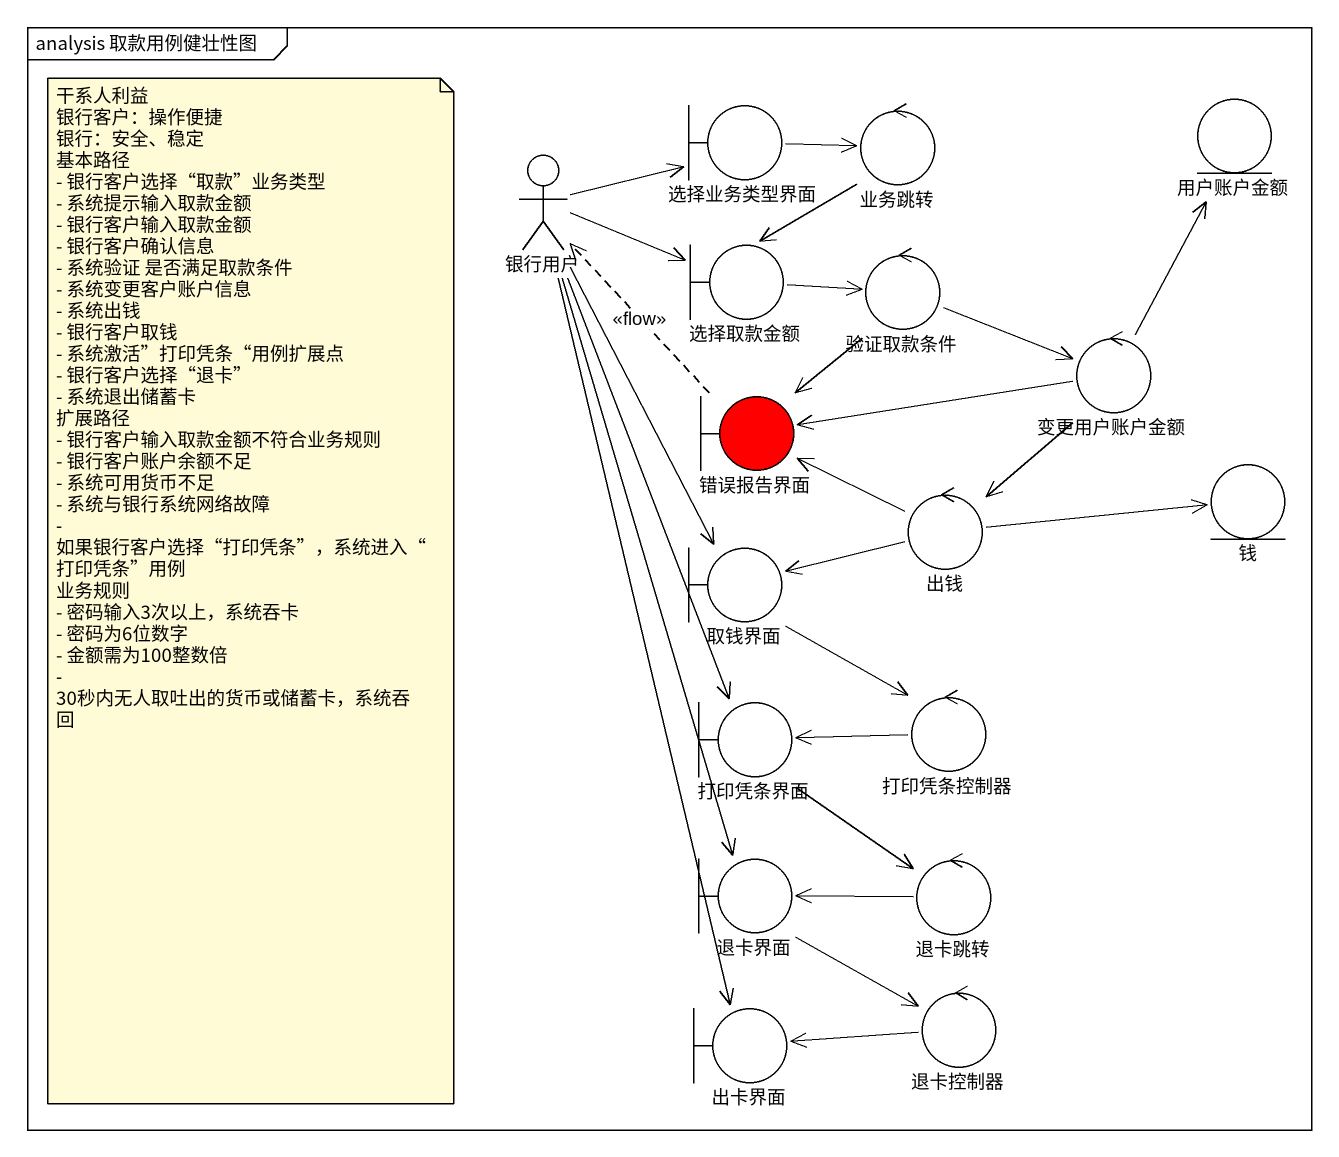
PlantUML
@startuml
mainframe analysis 取款用例健壮性图
actor 银行用户
boundary 选择业务类型界面
control 业务跳转
entity 用户账户金额
boundary 选择取款金额
control 验证取款条件
boundary 错误报告界面 #FF0000
control 变更用户账户金额
entity 钱
boundary 取钱界面
control 出钱
boundary 打印凭条界面
control 打印凭条控制器
boundary 退卡界面
control 退卡跳转
boundary 出卡界面
control 退卡控制器
银行用户 -right-> 选择业务类型界面
银行用户 -right-> 选择取款金额
银行用户 --> 取钱界面
银行用户 --> 打印凭条界面
银行用户 --> 退卡界面
银行用户 --> 出卡界面
选择业务类型界面 -right-> 业务跳转
业务跳转 --> 选择取款金额
选择取款金额 -right-> 验证取款条件
验证取款条件 --> 错误报告界面
验证取款条件 -right-> 变更用户账户金额
错误报告界面 .up.> 银行用户 : <<flow>>
变更用户账户金额 -up-> 用户账户金额
变更用户账户金额 -left-> 错误报告界面
变更用户账户金额 --> 出钱
取钱界面 --> 打印凭条控制器
出钱 -left-> 错误报告界面
出钱 -right-> 钱
出钱 -left-> 取钱界面
打印凭条界面 --> 退卡跳转
打印凭条控制器 -left-> 打印凭条界面
退卡界面 --> 退卡控制器
退卡跳转 -left-> 退卡界面
退卡控制器 -left-> 出卡界面
note as N1
  干系人利益
  银行客户：操作便捷
  银行：安全、稳定
  基本路径
  - 银行客户选择“取款”业务类型
  - 系统提示输入取款金额
  - 银行客户输入取款金额
  - 银行客户确认信息
  - 系统验证 是否满足取款条件
  - 系统变更客户账户信息
  - 系统出钱
  - 银行客户取钱
  - 系统激活”打印凭条“用例扩展点
  - 银行客户选择“退卡”
  - 系统退出储蓄卡
  扩展路径
  - 银行客户输入取款金额不符合业务规则
  - 银行客户账户余额不足
  - 系统可用货币不足
  - 系统与银行系统网络故障
  - 如果银行客户选择“打印凭条”，系统进入“打印凭条”用例
  业务规则
  - 密码输入3次以上，系统吞卡
  - 密码为6位数字
  - 金额需为100整数倍
  - 30秒内无人取吐出的货币或储蓄卡，系统吞回
end note
@enduml
